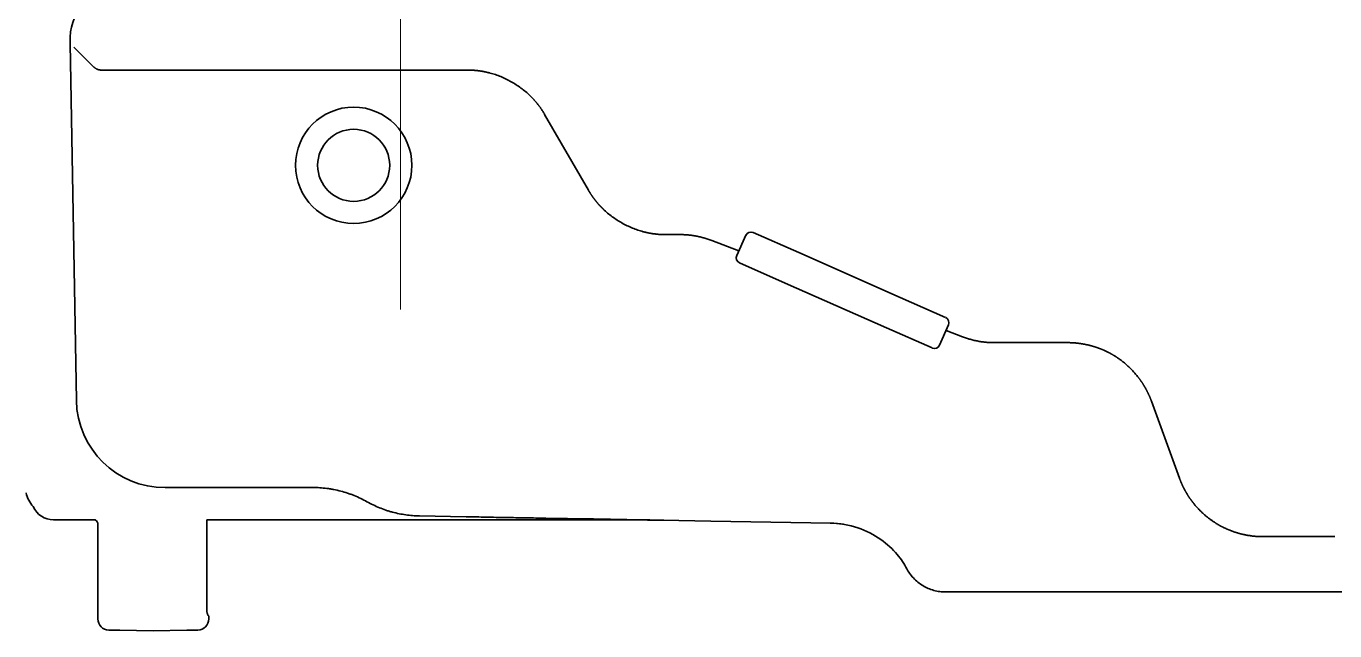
# Model space of a CAD drawing. Extents: x 6327 to 10269, y -393 to 3036.
# Drawn here: x 6773.2 to 6891.3, y 1271 to 1325.6 of the extents above; entities that cross this region are included whole.
import ezdxf

# ---------------------------------------------------------------- set-up
doc = ezdxf.new("R2010")
doc.units = 0
doc.header["$LTSCALE"] = 5
doc.layers.get('0').update_dxf_attribs({"linetype": 'CONTINUOUS', "lineweight": 0})
doc.layers.add('1', color=7, linetype='CONTINUOUS', true_color=0xffffff)

msp = doc.modelspace()

# ---------------------------------------------------------------- linework, layer by layer
at = {"color": 4}
msp.add_line((6806.97, 1400.03), (6806.97, 1300.03), dxfattribs=at)
at = {"layer": '1', "color": 7, "linetype": 'Continuous', "lineweight": 35}
for p, q in [((6777.17, 1324.03), (6777.18, 1324.6)), ((6777.17, 1324.02), (6777.17, 1324.03)), ((6777.74, 1291.81), (6777.17, 1324.02)), ((6777.51, 1323.69), (6779.23, 1321.97)), ((6779.93, 1321.63), (6783.19, 1321.63)), ((6783.19, 1321.63), (6792.84, 1321.63)), ((6792.84, 1321.63), (6813.05, 1321.63)), ((6819.98, 1317.63), (6823.94, 1310.78)), ((6830.87, 1306.78), (6832.19, 1306.78)), ((6835.06, 1306.24), (6837.5, 1305.31)), ((6837.32, 1304.89), (6838.12, 1306.72)), ((6838.78, 1306.97), (6842.9, 1305.15)), ((6842.9, 1305.15), (6852.05, 1301.11)), ((6837.57, 1304.23), (6841.69, 1302.41)), ((6850.83, 1298.37), (6841.69, 1302.41)), ((6856.16, 1299.29), (6852.05, 1301.11)), ((6854.95, 1296.55), (6850.83, 1298.37)), ((6856.42, 1298.63), (6855.61, 1296.8)), ((6856.2, 1298.13), (6857.69, 1297.56)), ((6860.56, 1297.03), (6867.2, 1297.03)), ((6874.72, 1291.76), (6877.26, 1284.79)), ((6785.8, 1283.95), (6785.73, 1283.95)), ((6787.47, 1283.95), (6785.8, 1283.95)), ((6787.47, 1283.95), (6788.15, 1283.95)), ((6788.15, 1283.95), (6788.15, 1283.95)), ((6788.15, 1283.95), (6791.31, 1283.95)), ((6793.24, 1283.95), (6791.31, 1283.95)), ((6799.05, 1283.95), (6793.24, 1283.95)), ((6812.91, 1281.32), (6808.68, 1281.39)), ((6824.04, 1281.12), (6820.08, 1281.19)), ((6775.67, 1281.03), (6779.47, 1281.03)), ((6779.67, 1272.1), (6779.67, 1280.62)), ((6789.5, 1272.87), (6789.5, 1281.03)), ((6789.5, 1281.03), (6797.19, 1281.03)), ((6799.67, 1281.02), (6799.67, 1281.03)), ((6799.68, 1281.03), (6829.47, 1281.03)), ((6832.08, 1280.98), (6830.73, 1281)), ((6834.97, 1280.93), (6832.08, 1280.98)), ((6845.8, 1280.74), (6834.97, 1280.93)), ((6884.77, 1279.53), (6891.27, 1279.53)), ((6852.64, 1276.65), (6852.64, 1276.66)), ((6852.64, 1276.65), (6852.66, 1276.62)), ((6852.67, 1276.6), (6852.67, 1276.6)), ((6856.17, 1274.53), (6856.17, 1274.53)), ((6857.17, 1274.53), (6856.17, 1274.53)), ((6857.7, 1274.53), (6857.17, 1274.53)), ((6857.7, 1274.53), (6860.56, 1274.53)), ((6867.2, 1274.53), (6860.56, 1274.53)), ((6877.45, 1274.53), (6874.91, 1274.53)), ((6909.57, 1274.53), (6884.77, 1274.53)), ((6789.67, 1272.37), (6789.66, 1272.37)), ((6789.67, 1272.1), (6789.67, 1272.37)), ((6781.64, 1271.08), (6780.66, 1271.1)), ((6784.67, 1271.03), (6781.64, 1271.08)), ((6787.71, 1271.08), (6784.67, 1271.03)), ((6788.69, 1271.1), (6787.71, 1271.08))]:
    msp.add_line(p, q, dxfattribs=at)
for radius in [5.25, 3.25]:
    msp.add_circle((6802.75, 1313.03), radius, dxfattribs=at)
for centre, radius, start, end in [((6781.68, 1324.53), 4.5, 90, 179), ((6838.58, 1306.51), 0.5, 66.1563, 156.1563), ((6837.77, 1304.69), 0.5, 156.1563, 246.1563), ((6855.96, 1298.83), 0.5, 336.1563, 66.1563), ((6855.15, 1297), 0.5, 246.1563, 336.1563), ((6785.73, 1291.95), 8, 181, 270), ((6775.66, 1283.95), 2.5, 190.9111, 223.3528), ((6779.17, 1280.62), 0.5, 0, 53.9152), ((6780.67, 1272.1), 1, 180, 269), ((6788.67, 1272.1), 1, 271, 0)]:
    msp.add_arc(centre, radius, start, end, dxfattribs=at)
msp.add_ellipse((6775.67, 1283.03), major_axis=(-1.41, -1.41), ratio=0.999695, start_param=5.907412, end_param=7.068431, dxfattribs=at)
for points in [[(6779.23, 1321.97), (6779.57, 1321.63), (6779.93, 1321.63)], [(6832.19, 1306.78), (6833.67, 1306.78), (6835.06, 1306.24)], [(6857.69, 1297.56), (6859.07, 1297.03), (6860.56, 1297.03)]]:
    msp.add_open_spline(points, degree=2, dxfattribs=at)
for points, knots in [([(6813.05, 1321.63), (6813.07, 1321.63), (6813.1, 1321.63), (6813.14, 1321.63), (6813.18, 1321.63), (6813.23, 1321.62), (6813.27, 1321.62), (6813.31, 1321.62), (6813.36, 1321.62), (6813.4, 1321.62), (6813.44, 1321.62), (6813.49, 1321.61), (6813.53, 1321.61), (6813.57, 1321.61), (6813.62, 1321.61), (6813.66, 1321.6), (6813.7, 1321.6), (6813.75, 1321.59), (6813.79, 1321.59), (6813.83, 1321.59), (6813.88, 1321.58), (6813.92, 1321.58), (6813.96, 1321.57), (6814.01, 1321.57), (6814.05, 1321.56), (6814.09, 1321.55), (6814.14, 1321.55), (6814.18, 1321.54), (6814.23, 1321.53), (6814.27, 1321.53), (6814.31, 1321.52), (6814.36, 1321.51), (6814.4, 1321.51), (6814.44, 1321.5), (6814.49, 1321.49), (6814.53, 1321.48), (6814.57, 1321.47), (6814.62, 1321.46), (6814.66, 1321.45), (6814.7, 1321.44), (6814.75, 1321.43), (6814.79, 1321.42), (6814.83, 1321.41), (6814.88, 1321.4), (6814.92, 1321.39), (6814.96, 1321.38), (6815.01, 1321.37), (6815.2, 1321.32), (6815.54, 1321.22), (6816.03, 1321.04), (6816.5, 1320.82), (6816.97, 1320.58), (6817.41, 1320.31), (6817.84, 1320.01), (6818.26, 1319.68), (6818.55, 1319.43), (6818.71, 1319.26), (6818.77, 1319.21), (6818.83, 1319.15), (6818.88, 1319.09), (6818.94, 1319.03), (6818.99, 1318.97), (6819.05, 1318.91), (6819.1, 1318.85), (6819.16, 1318.79), (6819.21, 1318.73), (6819.26, 1318.66), (6819.31, 1318.6), (6819.37, 1318.53), (6819.42, 1318.47), (6819.47, 1318.4), (6819.52, 1318.33), (6819.57, 1318.27), (6819.62, 1318.2), (6819.66, 1318.13), (6819.71, 1318.06), (6819.76, 1317.99), (6819.8, 1317.92), (6819.85, 1317.85), (6819.89, 1317.77), (6819.94, 1317.7), (6819.97, 1317.65), (6819.98, 1317.63)], [0, 0, 0, 0, 0.005159, 0.010321, 0.015487, 0.020656, 0.025829, 0.031005, 0.036185, 0.041369, 0.046557, 0.051749, 0.056944, 0.062143, 0.067347, 0.072554, 0.077765, 0.08298, 0.088199, 0.093423, 0.09865, 0.103882, 0.109118, 0.114358, 0.119602, 0.124851, 0.130103, 0.135361, 0.140622, 0.145888, 0.151158, 0.156433, 0.161712, 0.166996, 0.172284, 0.177577, 0.182874, 0.188176, 0.193482, 0.198793, 0.204108, 0.209428, 0.214753, 0.220082, 0.225416, 0.230755, 0.236098, 0.241446, 0.302414, 0.36414, 0.426616, 0.489829, 0.551404, 0.613953, 0.677452, 0.741888, 0.751493, 0.761122, 0.770777, 0.780457, 0.790162, 0.799893, 0.809649, 0.81943, 0.829237, 0.839069, 0.848927, 0.85881, 0.86872, 0.878655, 0.888617, 0.898605, 0.90862, 0.918661, 0.92873, 0.938826, 0.94895, 0.959102, 0.969283, 0.979492, 0.989731, 1, 1, 1, 1]), ([(6823.94, 1310.78), (6823.94, 1310.76), (6823.96, 1310.74), (6823.98, 1310.7), (6824, 1310.67), (6824.02, 1310.63), (6824.05, 1310.6), (6824.07, 1310.56), (6824.09, 1310.52), (6824.11, 1310.49), (6824.13, 1310.45), (6824.16, 1310.42), (6824.18, 1310.38), (6824.2, 1310.35), (6824.23, 1310.32), (6824.25, 1310.28), (6824.27, 1310.25), (6824.3, 1310.21), (6824.32, 1310.18), (6824.34, 1310.15), (6824.37, 1310.11), (6824.39, 1310.08), (6824.42, 1310.05), (6824.44, 1310.01), (6824.47, 1309.98), (6824.49, 1309.95), (6824.52, 1309.92), (6824.54, 1309.88), (6824.57, 1309.85), (6824.59, 1309.82), (6824.62, 1309.79), (6824.64, 1309.76), (6824.67, 1309.73), (6824.7, 1309.69), (6824.72, 1309.66), (6824.75, 1309.63), (6824.77, 1309.6), (6824.8, 1309.57), (6824.83, 1309.54), (6824.85, 1309.51), (6824.88, 1309.48), (6824.91, 1309.45), (6824.93, 1309.42), (6824.96, 1309.39), (6824.99, 1309.36), (6825.01, 1309.34), (6825.04, 1309.31), (6825.07, 1309.28), (6825.1, 1309.25), (6825.13, 1309.22), (6825.15, 1309.19), (6825.18, 1309.17), (6825.21, 1309.14), (6825.24, 1309.11), (6825.38, 1308.97), (6825.66, 1308.72), (6826.08, 1308.39), (6826.51, 1308.09), (6826.95, 1307.82), (6827.42, 1307.58), (6827.89, 1307.37), (6828.38, 1307.19), (6828.73, 1307.08), (6828.96, 1307.02), (6829.04, 1307), (6829.13, 1306.98), (6829.22, 1306.96), (6829.3, 1306.94), (6829.39, 1306.92), (6829.48, 1306.9), (6829.56, 1306.89), (6829.65, 1306.87), (6829.74, 1306.86), (6829.82, 1306.85), (6829.91, 1306.84), (6830, 1306.83), (6830.08, 1306.82), (6830.17, 1306.81), (6830.26, 1306.8), (6830.35, 1306.79), (6830.43, 1306.79), (6830.52, 1306.78), (6830.61, 1306.78), (6830.69, 1306.78), (6830.78, 1306.78), (6830.84, 1306.78), (6830.87, 1306.78)], [0, 0, 0, 0, 0.005051, 0.010095, 0.015132, 0.02016, 0.025182, 0.030196, 0.035203, 0.040202, 0.045195, 0.05018, 0.055158, 0.060129, 0.065092, 0.070049, 0.074999, 0.079942, 0.084878, 0.089807, 0.094729, 0.099644, 0.104553, 0.109455, 0.11435, 0.119238, 0.124119, 0.128994, 0.133862, 0.138723, 0.143578, 0.148426, 0.153268, 0.158102, 0.162931, 0.167752, 0.172567, 0.177376, 0.182177, 0.186973, 0.191761, 0.196544, 0.201319, 0.206088, 0.210851, 0.215607, 0.220356, 0.225099, 0.229835, 0.234565, 0.239288, 0.244004, 0.248714, 0.253418, 0.258115, 0.322508, 0.38599, 0.44855, 0.510167, 0.573423, 0.635913, 0.697625, 0.75855, 0.769227, 0.779887, 0.790529, 0.801154, 0.811762, 0.822353, 0.832927, 0.843485, 0.854026, 0.864551, 0.87506, 0.885553, 0.89603, 0.906492, 0.916939, 0.92737, 0.937788, 0.948191, 0.958579, 0.968954, 0.979316, 0.989664, 1, 1, 1, 1]), ([(6867.2, 1297.03), (6867.22, 1297.03), (6867.25, 1297.03), (6867.29, 1297.03), (6867.33, 1297.03), (6867.38, 1297.03), (6867.42, 1297.02), (6867.46, 1297.02), (6867.51, 1297.02), (6867.55, 1297.02), (6867.59, 1297.02), (6867.64, 1297.01), (6867.68, 1297.01), (6867.72, 1297.01), (6867.77, 1297.01), (6867.81, 1297), (6867.85, 1297), (6867.9, 1297), (6867.94, 1296.99), (6867.98, 1296.99), (6868.03, 1296.98), (6868.07, 1296.98), (6868.11, 1296.97), (6868.16, 1296.97), (6868.2, 1296.96), (6868.24, 1296.96), (6868.29, 1296.95), (6868.33, 1296.95), (6868.37, 1296.94), (6868.42, 1296.93), (6868.46, 1296.93), (6868.5, 1296.92), (6868.55, 1296.91), (6868.59, 1296.9), (6868.63, 1296.9), (6868.67, 1296.89), (6868.72, 1296.88), (6868.76, 1296.87), (6868.8, 1296.86), (6868.85, 1296.85), (6868.89, 1296.84), (6868.93, 1296.84), (6868.98, 1296.83), (6869.02, 1296.82), (6869.06, 1296.81), (6869.1, 1296.8), (6869.15, 1296.78), (6869.19, 1296.77), (6869.23, 1296.76), (6869.28, 1296.75), (6869.32, 1296.74), (6869.36, 1296.73), (6869.4, 1296.72), (6869.45, 1296.7), (6869.49, 1296.69), (6869.53, 1296.68), (6869.57, 1296.67), (6869.61, 1296.65), (6869.66, 1296.64), (6869.7, 1296.62), (6869.74, 1296.61), (6869.78, 1296.6), (6869.83, 1296.58), (6869.87, 1296.57), (6869.91, 1296.55), (6869.95, 1296.54), (6869.99, 1296.52), (6870.04, 1296.51), (6870.08, 1296.49), (6870.12, 1296.47), (6870.16, 1296.46), (6870.2, 1296.44), (6870.24, 1296.42), (6870.28, 1296.41), (6870.33, 1296.39), (6870.37, 1296.37), (6870.41, 1296.35), (6870.45, 1296.34), (6870.49, 1296.32), (6870.53, 1296.3), (6870.57, 1296.28), (6870.61, 1296.26), (6870.65, 1296.24), (6870.69, 1296.22), (6870.73, 1296.2), (6870.77, 1296.18), (6870.81, 1296.16), (6870.85, 1296.14), (6870.9, 1296.12), (6870.94, 1296.1), (6870.98, 1296.08), (6871.01, 1296.06), (6871.05, 1296.04), (6871.09, 1296.01), (6871.13, 1295.99), (6871.17, 1295.97), (6871.21, 1295.95), (6871.25, 1295.92), (6871.29, 1295.9), (6871.33, 1295.88), (6871.37, 1295.85), (6871.41, 1295.83), (6871.45, 1295.81), (6871.49, 1295.78), (6871.52, 1295.76), (6871.56, 1295.73), (6871.6, 1295.71), (6871.64, 1295.68), (6871.76, 1295.6), (6871.95, 1295.47), (6872.22, 1295.26), (6872.48, 1295.03), (6872.74, 1294.8), (6873, 1294.54), (6873.24, 1294.27), (6873.41, 1294.06), (6873.52, 1293.93), (6873.55, 1293.88), (6873.59, 1293.83), (6873.63, 1293.78), (6873.67, 1293.73), (6873.71, 1293.68), (6873.75, 1293.62), (6873.78, 1293.57), (6873.82, 1293.51), (6873.86, 1293.45), (6873.9, 1293.4), (6873.94, 1293.34), (6873.97, 1293.28), (6874.01, 1293.22), (6874.05, 1293.16), (6874.08, 1293.1), (6874.12, 1293.03), (6874.16, 1292.97), (6874.19, 1292.91), (6874.23, 1292.84), (6874.27, 1292.78), (6874.3, 1292.71), (6874.34, 1292.64), (6874.37, 1292.57), (6874.41, 1292.5), (6874.44, 1292.43), (6874.47, 1292.36), (6874.5, 1292.29), (6874.54, 1292.22), (6874.57, 1292.14), (6874.6, 1292.07), (6874.63, 1291.99), (6874.66, 1291.92), (6874.69, 1291.84), (6874.71, 1291.79), (6874.72, 1291.76)], [0, 0, 0, 0, 0.004433, 0.008867, 0.013303, 0.01774, 0.022178, 0.026617, 0.031058, 0.035501, 0.039945, 0.04439, 0.048837, 0.053286, 0.057736, 0.062188, 0.066641, 0.071096, 0.075553, 0.080012, 0.084472, 0.088934, 0.093398, 0.097863, 0.10233, 0.1068, 0.111271, 0.115743, 0.120218, 0.124695, 0.129174, 0.133654, 0.138137, 0.142621, 0.147108, 0.151597, 0.156087, 0.16058, 0.165075, 0.169572, 0.174071, 0.178572, 0.183076, 0.187581, 0.192089, 0.196599, 0.201112, 0.205626, 0.210143, 0.214662, 0.219183, 0.223707, 0.228233, 0.232761, 0.237292, 0.241825, 0.246361, 0.250898, 0.255439, 0.259982, 0.264527, 0.269075, 0.273625, 0.278177, 0.282733, 0.287291, 0.291851, 0.296414, 0.30098, 0.305548, 0.310119, 0.314692, 0.319268, 0.323847, 0.328429, 0.333013, 0.3376, 0.34219, 0.346782, 0.351378, 0.355976, 0.360577, 0.365181, 0.369787, 0.374397, 0.37901, 0.383625, 0.388244, 0.392865, 0.39749, 0.402118, 0.406748, 0.411382, 0.416019, 0.420659, 0.425302, 0.429949, 0.434598, 0.439251, 0.443907, 0.448567, 0.453229, 0.457896, 0.462565, 0.467238, 0.471914, 0.476594, 0.481278, 0.485965, 0.519989, 0.554711, 0.590123, 0.626216, 0.662979, 0.700405, 0.738488, 0.744857, 0.751297, 0.757805, 0.764382, 0.771028, 0.777742, 0.784523, 0.791371, 0.798286, 0.805267, 0.812313, 0.819424, 0.8266, 0.833839, 0.841143, 0.84851, 0.855939, 0.863431, 0.870985, 0.8786, 0.886276, 0.894014, 0.901811, 0.909669, 0.917586, 0.925563, 0.933599, 0.941695, 0.949848, 0.958061, 0.966332, 0.974662, 0.983049, 0.991496, 1, 1, 1, 1]), ([(6877.26, 1284.79), (6877.26, 1284.78), (6877.27, 1284.75), (6877.29, 1284.71), (6877.3, 1284.67), (6877.32, 1284.63), (6877.34, 1284.59), (6877.35, 1284.54), (6877.37, 1284.5), (6877.38, 1284.46), (6877.4, 1284.43), (6877.42, 1284.39), (6877.43, 1284.35), (6877.45, 1284.31), (6877.47, 1284.27), (6877.49, 1284.23), (6877.5, 1284.19), (6877.52, 1284.15), (6877.54, 1284.12), (6877.56, 1284.08), (6877.57, 1284.04), (6877.59, 1284.01), (6877.61, 1283.97), (6877.63, 1283.93), (6877.65, 1283.9), (6877.67, 1283.86), (6877.69, 1283.82), (6877.7, 1283.79), (6877.72, 1283.75), (6877.74, 1283.72), (6877.76, 1283.68), (6877.78, 1283.65), (6877.8, 1283.62), (6877.82, 1283.58), (6877.84, 1283.55), (6877.86, 1283.51), (6877.88, 1283.48), (6877.9, 1283.45), (6877.92, 1283.42), (6877.94, 1283.38), (6877.95, 1283.35), (6877.97, 1283.32), (6877.99, 1283.29), (6878.01, 1283.25), (6878.03, 1283.22), (6878.05, 1283.19), (6878.07, 1283.16), (6878.09, 1283.13), (6878.11, 1283.1), (6878.13, 1283.07), (6878.15, 1283.04), (6878.17, 1283.01), (6878.19, 1282.98), (6878.22, 1282.95), (6878.24, 1282.92), (6878.26, 1282.89), (6878.28, 1282.87), (6878.3, 1282.84), (6878.32, 1282.81), (6878.34, 1282.78), (6878.36, 1282.75), (6878.38, 1282.73), (6878.4, 1282.7), (6878.42, 1282.67), (6878.44, 1282.65), (6878.46, 1282.62), (6878.48, 1282.6), (6878.55, 1282.5), (6878.68, 1282.34), (6878.87, 1282.13), (6879.06, 1281.93), (6879.26, 1281.73), (6879.46, 1281.54), (6879.67, 1281.37), (6879.88, 1281.2), (6880.09, 1281.04), (6880.25, 1280.93), (6880.37, 1280.85), (6880.44, 1280.8), (6880.51, 1280.76), (6880.58, 1280.71), (6880.65, 1280.67), (6880.73, 1280.63), (6880.8, 1280.58), (6880.87, 1280.54), (6880.94, 1280.5), (6881.02, 1280.46), (6881.09, 1280.42), (6881.17, 1280.39), (6881.24, 1280.35), (6881.32, 1280.31), (6881.39, 1280.28), (6881.47, 1280.24), (6881.54, 1280.21), (6881.62, 1280.18), (6881.69, 1280.14), (6881.77, 1280.11), (6881.85, 1280.08), (6881.92, 1280.05), (6882, 1280.02), (6882.08, 1280), (6882.15, 1279.97), (6882.23, 1279.94), (6882.31, 1279.92), (6882.39, 1279.89), (6882.47, 1279.87), (6882.54, 1279.85), (6882.62, 1279.82), (6882.7, 1279.8), (6882.78, 1279.78), (6882.86, 1279.76), (6882.94, 1279.74), (6883.02, 1279.72), (6883.1, 1279.71), (6883.18, 1279.69), (6883.26, 1279.67), (6883.34, 1279.66), (6883.41, 1279.64), (6883.49, 1279.63), (6883.57, 1279.62), (6883.65, 1279.61), (6883.73, 1279.59), (6883.81, 1279.58), (6883.89, 1279.58), (6883.97, 1279.57), (6884.05, 1279.56), (6884.13, 1279.55), (6884.21, 1279.55), (6884.29, 1279.54), (6884.37, 1279.54), (6884.45, 1279.53), (6884.53, 1279.53), (6884.61, 1279.53), (6884.69, 1279.53), (6884.75, 1279.53), (6884.77, 1279.53)], [0, 0, 0, 0, 0.004529, 0.009041, 0.013536, 0.018015, 0.022476, 0.026922, 0.03135, 0.035762, 0.040157, 0.044535, 0.048896, 0.053241, 0.057569, 0.06188, 0.066174, 0.070451, 0.074711, 0.078954, 0.083181, 0.08739, 0.091582, 0.095756, 0.099914, 0.104054, 0.108177, 0.112283, 0.116371, 0.120442, 0.124495, 0.12853, 0.132548, 0.136548, 0.140531, 0.144495, 0.148442, 0.15237, 0.156281, 0.160173, 0.164048, 0.167904, 0.171741, 0.175561, 0.179361, 0.183144, 0.186907, 0.190652, 0.194378, 0.198086, 0.201774, 0.205444, 0.209094, 0.212726, 0.216338, 0.219931, 0.223504, 0.227058, 0.230593, 0.234108, 0.237603, 0.241079, 0.244535, 0.247971, 0.251387, 0.254783, 0.258159, 0.261515, 0.291174, 0.320439, 0.349309, 0.377781, 0.405852, 0.433518, 0.460774, 0.487615, 0.514039, 0.522678, 0.531305, 0.53992, 0.548524, 0.557117, 0.565698, 0.574269, 0.582828, 0.591378, 0.599916, 0.608445, 0.616963, 0.625472, 0.633971, 0.64246, 0.650939, 0.659409, 0.66787, 0.676322, 0.684764, 0.693198, 0.701623, 0.710039, 0.718447, 0.726846, 0.735237, 0.743619, 0.751994, 0.76036, 0.768719, 0.777069, 0.785412, 0.793748, 0.802076, 0.810396, 0.818709, 0.827015, 0.835314, 0.843606, 0.851891, 0.86017, 0.868441, 0.876707, 0.884966, 0.893218, 0.901465, 0.909706, 0.91794, 0.926169, 0.934393, 0.942611, 0.950824, 0.959032, 0.967235, 0.975433, 0.983626, 0.991815, 1, 1, 1, 1]), ([(6803.95, 1282.67), (6803.58, 1282.88), (6803.2, 1283.07), (6802.7, 1283.27), (6802.6, 1283.31), (6802.4, 1283.38), (6802.3, 1283.41), (6802, 1283.52), (6801.59, 1283.64), (6801.17, 1283.73), (6800.86, 1283.79), (6800.75, 1283.81), (6800.54, 1283.85), (6800.43, 1283.86), (6799.91, 1283.93), (6799.48, 1283.96), (6799.05, 1283.96)], [0, 0, 0, 0, 0.25, 0.25, 0.3125, 0.3125, 0.375, 0.375, 0.5, 0.625, 0.625, 0.6875, 0.6875, 0.75, 0.75, 1, 1, 1, 1]), ([(6808.68, 1281.39), (6808.58, 1281.39), (6808.47, 1281.4), (6808.27, 1281.41), (6808.16, 1281.41), (6807.86, 1281.44), (6807.65, 1281.46), (6807.04, 1281.55), (6806.64, 1281.63), (6806.14, 1281.76), (6806.04, 1281.79), (6805.89, 1281.84), (6805.84, 1281.85), (6805.75, 1281.88), (6805.5, 1281.97), (6805.26, 1282.06), (6804.69, 1282.29), (6804.32, 1282.47), (6803.95, 1282.67)], [0, 0, 0, 0, 0.0625, 0.0625, 0.125, 0.125, 0.25, 0.25, 0.5, 0.5, 0.5625, 0.5625, 0.59375, 0.59375, 0.625, 0.75, 0.75, 1, 1, 1, 1]), ([(6820.08, 1281.19), (6819.79, 1281.2), (6819.49, 1281.2), (6818.89, 1281.21), (6818.59, 1281.22), (6817.69, 1281.23), (6817.1, 1281.24), (6815.9, 1281.26), (6815.3, 1281.27), (6814.11, 1281.3), (6813.51, 1281.31), (6812.91, 1281.32)], [0, 0, 0, 0, 0.125, 0.125, 0.25, 0.25, 0.5, 0.5, 0.75, 0.75, 1, 1, 1, 1]), ([(6830.73, 1281), (6830.17, 1281.01), (6829.61, 1281.02), (6828.5, 1281.04), (6827.94, 1281.05), (6826.83, 1281.07), (6826.27, 1281.08), (6825.43, 1281.1), (6825.15, 1281.1), (6824.74, 1281.11), (6824.6, 1281.11), (6824.32, 1281.12), (6824.18, 1281.12), (6824.04, 1281.12)], [0, 0, 0, 0, 0.25, 0.25, 0.5, 0.5, 0.75, 0.75, 0.875, 0.875, 0.9375, 0.9375, 1, 1, 1, 1]), ([(6797.19, 1281.03), (6797.2, 1281.03), (6797.22, 1281.03), (6797.25, 1281.03), (6797.27, 1281.03), (6797.3, 1281.03), (6797.32, 1281.03), (6797.34, 1281.03), (6797.37, 1281.03), (6797.39, 1281.03), (6797.41, 1281.03), (6797.43, 1281.03), (6797.45, 1281.03), (6797.47, 1281.03), (6797.49, 1281.03), (6797.51, 1281.03), (6797.52, 1281.03), (6797.54, 1281.03), (6797.56, 1281.03), (6797.57, 1281.03), (6797.59, 1281.03), (6797.6, 1281.03), (6797.62, 1281.03), (6797.63, 1281.03), (6797.64, 1281.03), (6797.65, 1281.03), (6797.66, 1281.03), (6797.67, 1281.03), (6797.68, 1281.03), (6797.69, 1281.03), (6797.7, 1281.03), (6797.71, 1281.03), (6797.71, 1281.03), (6797.72, 1281.03), (6797.73, 1281.03), (6797.73, 1281.03), (6797.75, 1281.03), (6797.79, 1281.03), (6797.84, 1281.03), (6797.89, 1281.03), (6797.94, 1281.03), (6797.99, 1281.03), (6798.04, 1281.03), (6798.09, 1281.03), (6798.14, 1281.03), (6798.18, 1281.03), (6798.29, 1281.03), (6798.46, 1281.03), (6798.68, 1281.03), (6798.86, 1281.03), (6799.01, 1281.03), (6799.11, 1281.03), (6799.2, 1281.03), (6799.27, 1281.03), (6799.34, 1281.03), (6799.4, 1281.03), (6799.46, 1281.03), (6799.5, 1281.03), (6799.53, 1281.03), (6799.54, 1281.03), (6799.56, 1281.03), (6799.57, 1281.03), (6799.59, 1281.03), (6799.6, 1281.03), (6799.61, 1281.03), (6799.62, 1281.03), (6799.63, 1281.03), (6799.64, 1281.03), (6799.65, 1281.03), (6799.65, 1281.03), (6799.66, 1281.03), (6799.67, 1281.03), (6799.67, 1281.03), (6799.67, 1281.03), (6799.67, 1281.03), (6799.67, 1281.03), (6799.67, 1281.03)], [0, 0, 0, 0, 0.006462, 0.012777, 0.018944, 0.024963, 0.030832, 0.036553, 0.042124, 0.047544, 0.052813, 0.05793, 0.062896, 0.067708, 0.072366, 0.07687, 0.081218, 0.085411, 0.089447, 0.093326, 0.097047, 0.10061, 0.104013, 0.107257, 0.11034, 0.113262, 0.116023, 0.118621, 0.121057, 0.123329, 0.125439, 0.127384, 0.129164, 0.13078, 0.132231, 0.133516, 0.134635, 0.148074, 0.161433, 0.174714, 0.187919, 0.20105, 0.214108, 0.227095, 0.240012, 0.25286, 0.26564, 0.333697, 0.398831, 0.460987, 0.520084, 0.55535, 0.590493, 0.625548, 0.660543, 0.695501, 0.730444, 0.76539, 0.778693, 0.791962, 0.805197, 0.818398, 0.831566, 0.844701, 0.857804, 0.870875, 0.883915, 0.896924, 0.909904, 0.922854, 0.935777, 0.948672, 0.961541, 0.974384, 0.987204, 1, 1, 1, 1]), ([(6845.74, 1280.75), (6846.62, 1280.73), (6848.22, 1280.46), (6850.32, 1279.39), (6851.82, 1277.97), (6852.44, 1277.06), (6852.66, 1276.61)], [0, 0, 0, 0, 0.286301, 0.553009, 0.79055, 1, 1, 1, 1]), ([(6846.93, 1280.64), (6846.9, 1280.64), (6846.87, 1280.65), (6846.5, 1280.71), (6846.15, 1280.73), (6845.8, 1280.74)], [0, 0, 0, 0, 0.075894, 0.075894, 1, 1, 1, 1]), ([(6856.17, 1274.53), (6855.99, 1274.53), (6855.81, 1274.54), (6855.45, 1274.59), (6855.27, 1274.63), (6854.92, 1274.72), (6854.75, 1274.78), (6854.41, 1274.93), (6854.25, 1275.01), (6853.94, 1275.2), (6853.79, 1275.31), (6853.51, 1275.54), (6853.37, 1275.66), (6853.12, 1275.93), (6853.01, 1276.07), (6852.8, 1276.37), (6852.7, 1276.53), (6852.62, 1276.69)], [0, 0, 0, 0, 0.125, 0.125, 0.25, 0.25, 0.375, 0.375, 0.5, 0.5, 0.625, 0.625, 0.75, 0.75, 0.875, 0.875, 1, 1, 1, 1]), ([(6874.91, 1274.53), (6874.75, 1274.53), (6874.59, 1274.53), (6874.27, 1274.53), (6874.11, 1274.53), (6873.63, 1274.53), (6873.31, 1274.53), (6872.66, 1274.53), (6872.34, 1274.53), (6871.7, 1274.53), (6871.38, 1274.53), (6870.41, 1274.53), (6869.77, 1274.53), (6868.49, 1274.53), (6867.84, 1274.53), (6867.2, 1274.53)], [0, 0, 0, 0, 0.0625, 0.0625, 0.125, 0.125, 0.25, 0.25, 0.375, 0.375, 0.5, 0.5, 0.75, 0.75, 1, 1, 1, 1]), ([(6884.77, 1274.53), (6884.16, 1274.53), (6883.55, 1274.53), (6882.33, 1274.53), (6881.72, 1274.53), (6880.81, 1274.53), (6880.5, 1274.53), (6879.89, 1274.53), (6879.58, 1274.53), (6878.97, 1274.53), (6878.67, 1274.53), (6878.21, 1274.53), (6878.06, 1274.53), (6877.83, 1274.53), (6877.75, 1274.53), (6877.6, 1274.53), (6877.52, 1274.53), (6877.45, 1274.53)], [0, 0, 0, 0, 0.25, 0.25, 0.5, 0.5, 0.625, 0.625, 0.75, 0.75, 0.875, 0.875, 0.9375, 0.9375, 0.96875, 0.96875, 1, 1, 1, 1]), ([(6789.66, 1272.37), (6789.65, 1272.37), (6789.65, 1272.37), (6789.64, 1272.38), (6789.64, 1272.38), (6789.63, 1272.39), (6789.63, 1272.4), (6789.61, 1272.41), (6789.61, 1272.43), (6789.59, 1272.45), (6789.59, 1272.46), (6789.58, 1272.48), (6789.57, 1272.5), (6789.56, 1272.53), (6789.55, 1272.55), (6789.55, 1272.56), (6789.54, 1272.6), (6789.53, 1272.63), (6789.52, 1272.68), (6789.52, 1272.7), (6789.51, 1272.73), (6789.51, 1272.76), (6789.5, 1272.8), (6789.5, 1272.83), (6789.5, 1272.85), (6789.5, 1272.87)], [0, 0, 0, 0, 0.125, 0.125, 0.1875, 0.1875, 0.25, 0.25, 0.375, 0.375, 0.4375, 0.4375, 0.5, 0.5625, 0.5625, 0.625, 0.625, 0.75, 0.75, 0.8125, 0.8125, 0.875, 0.9375, 0.9375, 1, 1, 1, 1])]:
    msp.add_open_spline(points, degree=3, knots=knots, dxfattribs=at)

doc.saveas('drawing.dxf')
